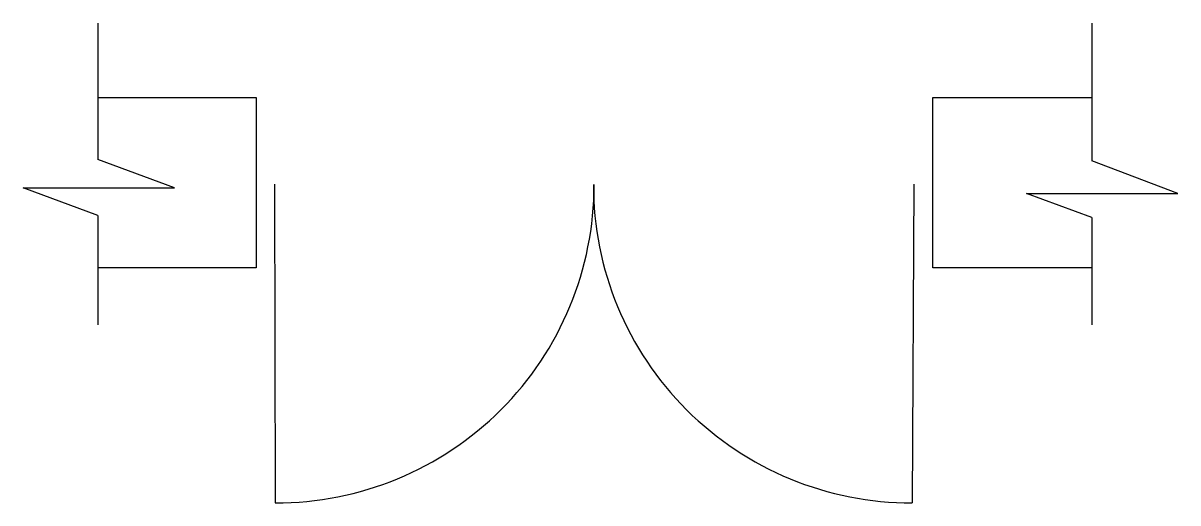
# Model space of a CAD drawing. Header units: metres. Extents: x 13371.2 to 13387.4, y 18556.9 to 18563.7.
import ezdxf

# ---------------------------------------------------------------- set-up
doc = ezdxf.new("R2010")
doc.units = ezdxf.units.M
doc.layers.add('PUB_DIM', color=90, linetype='Continuous')

msp = doc.modelspace()

# ---------------------------------------------------------------- linework, layer by layer
for points in [[(13372.22, 18562.64), (13374.45, 18562.64), (13374.45, 18560.24), (13372.22, 18560.24)], [(13386.22, 18560.24), (13383.98, 18560.24), (13383.98, 18562.64), (13386.22, 18562.64)]]:
    msp.add_lwpolyline(points)
at = {"layer": 'PUB_DIM'}
for p, q in [((13372.22, 18563.69), (13372.22, 18561.77)), ((13386.22, 18563.69), (13386.22, 18561.75)), ((13373.3, 18561.37), (13372.22, 18561.77)), ((13387.43, 18561.29), (13386.22, 18561.75)), ((13371.17, 18561.37), (13373.3, 18561.37)), ((13372.22, 18560.98), (13371.17, 18561.37)), ((13385.3, 18561.29), (13387.43, 18561.29)), ((13386.22, 18560.95), (13385.3, 18561.29)), ((13372.22, 18560.98), (13372.22, 18559.44)), ((13386.22, 18560.95), (13386.22, 18559.44))]:
    msp.add_line(p, q, dxfattribs=at)
for points in [[(13374.71, 18561.42), (13374.72, 18556.93)], [(13383.71, 18561.42), (13383.69, 18556.93)]]:
    msp.add_lwpolyline(points, dxfattribs=at)
for centre, start, end in [((13374.73, 18561.41), 269.89, 0.08), ((13383.68, 18561.41), 179.92, 270.11)]:
    msp.add_arc(centre, 4.48, start, end, dxfattribs=at)

doc.saveas('drawing.dxf')
